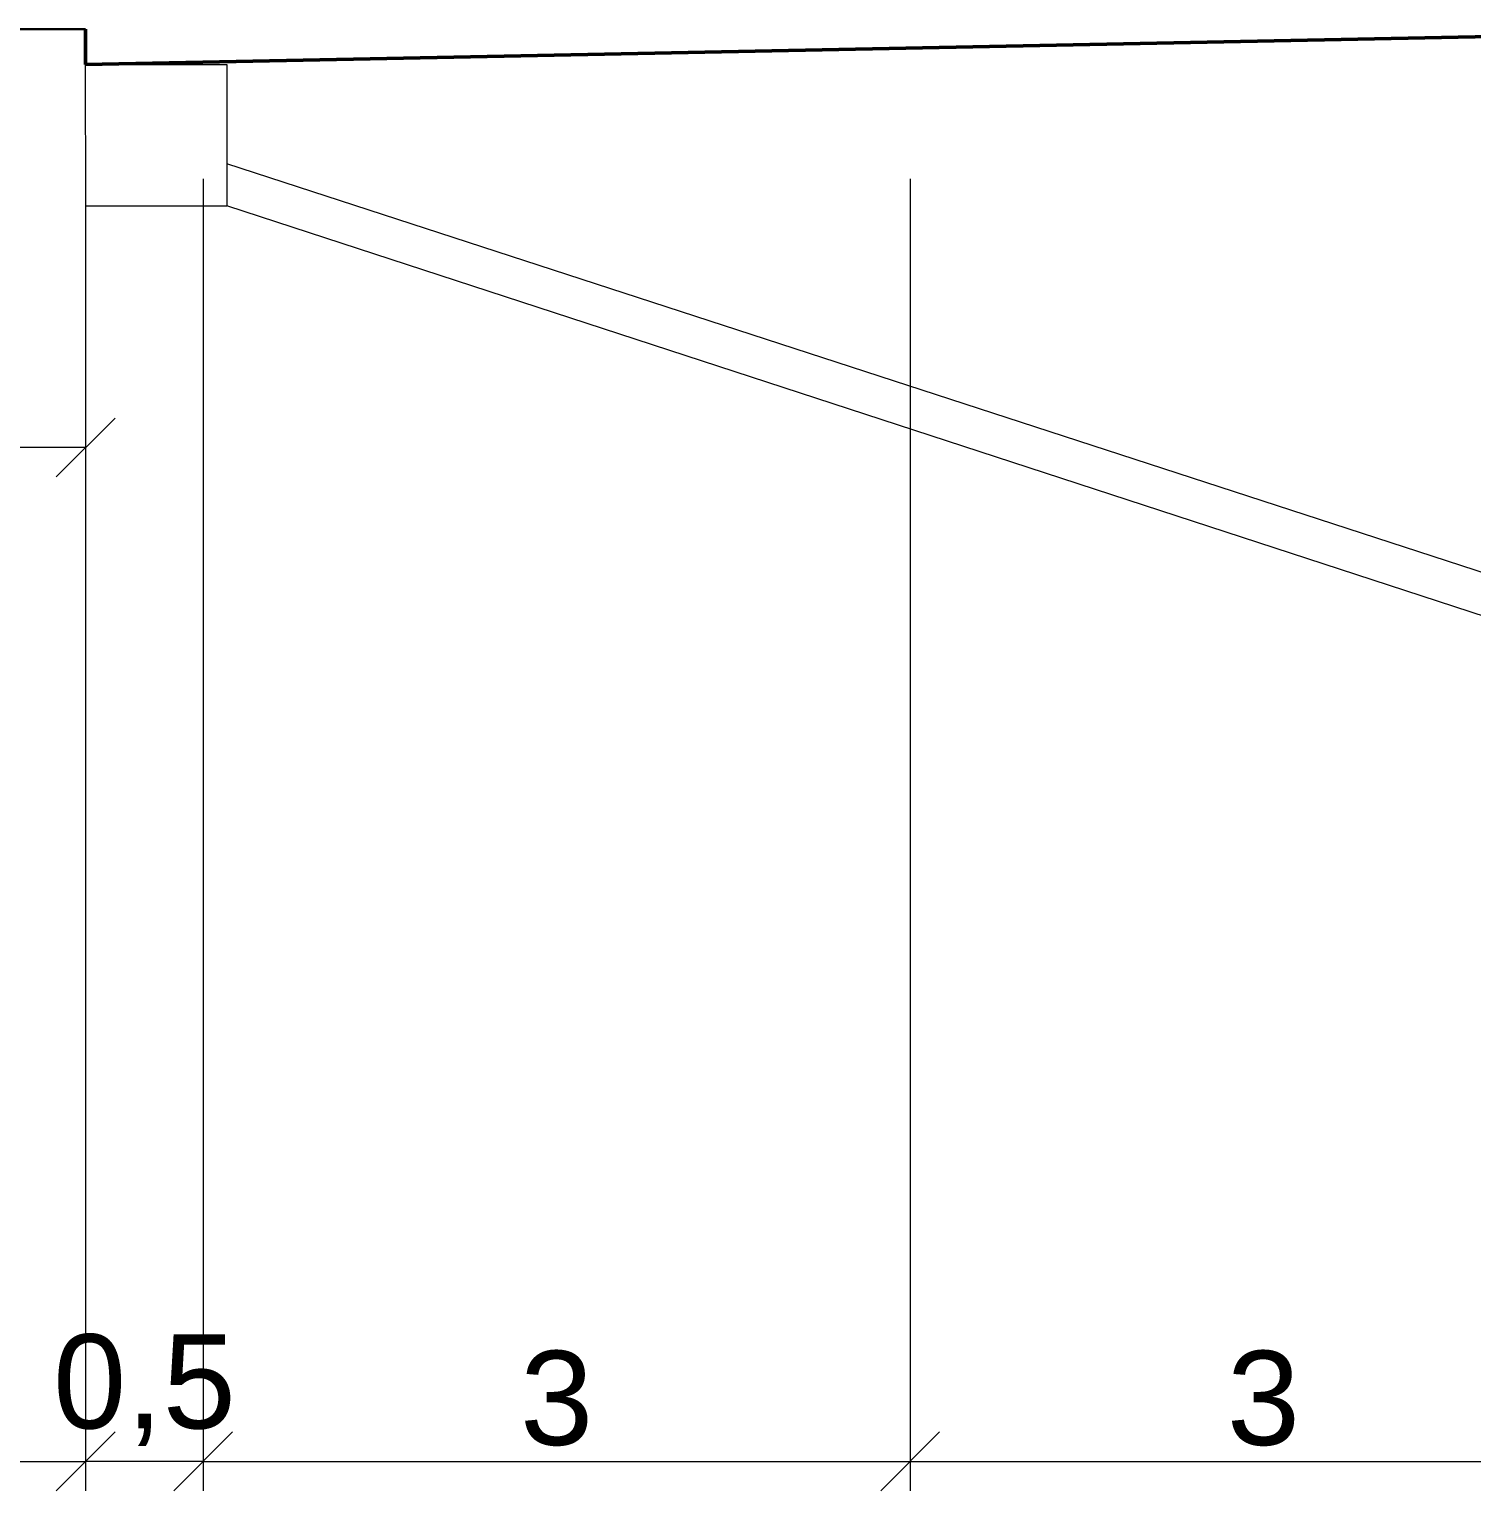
# Model space of a CAD drawing. Header units: millimetres. Extents: x -2123 to 5424, y -1286 to 835.
# Drawn here: x 1667.54 to 1673.67, y 658.2 to 664.42 of the extents above; entities that cross this region are included whole.
import ezdxf

# ---------------------------------------------------------------- set-up
doc = ezdxf.new("R2010")
doc.units = ezdxf.units.MM
doc.layers.get('0').update_dxf_attribs({"lineweight": 15})
for name, color, linetype, lineweight in [('Дор. Розм.', 7, 'Continuous', 50), ('Линия 0.2', 220, 'Continuous', 20), ('Линия 0.3', 160, 'Continuous', 30), ('Линия 0.5', 26, 'Continuous', 50), ('Размер', 94, 'Continuous', 15)]:
    doc.layers.add(name, color=color, linetype=linetype, lineweight=lineweight)
doc.styles.get("Standard").update_dxf_attribs({"font": 'arial.ttf'})
doc.dimstyles.new('М-100', dxfattribs={"dimscale": 100, "dimtxt": 4, "dimasz": 2.5, "dimexe": 1.25, "dimexo": 3, "dimtad": 1, "dimlfac": 0.001, "dimtxsty": 'Standard', "dimblk": 'OBLIQUE', "dimcen": 2.5, "dimadec": 0, "dimazin": 0, "dimtfac": 1, "dimtmove": 0, "dimatfit": 3, "dimldrblk": 'OBLIQUE', "dimfxl": 1.25, "dimlwd": -1, "dimlwe": -1, "dimarcsym": 0})

# ---------------------------------------------------------------- blocks, each defined once
blk = doc.blocks.new('_Oblique')
at = {"color": 0, "linetype": 'ByBlock', "lineweight": -2}
blk.add_line((-0.5, -0.5), (0.5, 0.5), dxfattribs=at)
blk = doc.blocks.new('*D599')
at = {"layer": 'Defpoints', "color": 0, "ltscale": 1000, "transparency": 16777216}
for p in [(29589, 58765.4), (44608.6, 58765.4), (44608.6, 57811.9)]:
    blk.add_point(p, dxfattribs=at)
at = {"layer": 'Размер', "color": 0, "ltscale": 1000, "transparency": 16777216}
for p, q in [((29589, 58465.4), (29589, 57686.9)), ((44608.6, 58465.4), (44608.6, 57686.9)), ((29589, 57811.9), (44608.6, 57811.9))]:
    blk.add_line(p, q, dxfattribs=at)
at = {"layer": 'Размер', "color": 0, "ltscale": 1000, "transparency": 16777216, "xscale": 250, "yscale": 250, "zscale": 250, "rotation": 180}
blk.add_blockref('_Oblique', (29589, 57811.9), dxfattribs=at)
at = {"layer": 'Размер', "color": 0, "ltscale": 1000, "transparency": 16777216, "xscale": 250, "yscale": 250, "zscale": 250}
blk.add_blockref('_Oblique', (44608.6, 57811.9), dxfattribs=at)
at = {"layer": 'Размер', "color": 0, "ltscale": 1000, "transparency": 16777216, "insert": (37098.8, 58078.6), "char_height": 400, "attachment_point": 5}
blk.add_mtext('15', dxfattribs=at)
blk = doc.blocks.new('*D605')
at = {"layer": 'Defpoints', "color": 0, "ltscale": 1000, "transparency": 16777216}
for p in [(24588.1, 64852.4), (29589, 64452.4), (29589, 58765.4)]:
    blk.add_point(p, dxfattribs=at)
at = {"layer": 'Размер', "color": 0, "ltscale": 1000, "transparency": 16777216}
for p, q in [((24588.1, 64552.4), (24588.1, 58640.4)), ((29589, 64152.4), (29589, 58640.4)), ((24588.1, 58765.4), (29589, 58765.4))]:
    blk.add_line(p, q, dxfattribs=at)
at = {"layer": 'Размер', "color": 0, "ltscale": 1000, "transparency": 16777216, "xscale": 250, "yscale": 250, "zscale": 250, "rotation": 180}
blk.add_blockref('_Oblique', (24588.1, 58765.4), dxfattribs=at)
at = {"layer": 'Размер', "color": 0, "ltscale": 1000, "transparency": 16777216, "xscale": 250, "yscale": 250, "zscale": 250}
blk.add_blockref('_Oblique', (29589, 58765.4), dxfattribs=at)
at = {"layer": 'Размер', "color": 0, "ltscale": 1000, "transparency": 16777216, "insert": (27088.5, 59031.3), "char_height": 400, "attachment_point": 5}
blk.add_mtext('5', dxfattribs=at)
blk = doc.blocks.new('*D606')
at = {"layer": 'Defpoints', "color": 0, "ltscale": 1000, "transparency": 16777216}
for p in [(33093.9, 64516.1), (36098.8, 60522), (36098.8, 58765.4)]:
    blk.add_point(p, dxfattribs=at)
at = {"layer": 'Размер', "color": 0, "ltscale": 1000, "transparency": 16777216}
for p, q in [((33093.9, 64216.1), (33093.9, 58640.4)), ((36098.8, 60222), (36098.8, 58640.4)), ((33093.9, 58765.4), (36098.8, 58765.4))]:
    blk.add_line(p, q, dxfattribs=at)
at = {"layer": 'Размер', "color": 0, "ltscale": 1000, "transparency": 16777216, "xscale": 250, "yscale": 250, "zscale": 250, "rotation": 180}
blk.add_blockref('_Oblique', (33093.9, 58765.4), dxfattribs=at)
at = {"layer": 'Размер', "color": 0, "ltscale": 1000, "transparency": 16777216, "xscale": 250, "yscale": 250, "zscale": 250}
blk.add_blockref('_Oblique', (36098.8, 58765.4), dxfattribs=at)
at = {"layer": 'Размер', "color": 0, "ltscale": 1000, "transparency": 16777216, "insert": (34596.3, 59032.3), "char_height": 400, "attachment_point": 5}
blk.add_mtext('3', dxfattribs=at)
blk = doc.blocks.new('*D609')
at = {"layer": 'Defpoints', "color": 0, "ltscale": 1000, "transparency": 16777216}
for p in [(29589, 62673.1), (30089, 62673.1), (29589, 58765.4)]:
    blk.add_point(p, dxfattribs=at)
at = {"layer": 'Размер', "color": 0, "ltscale": 1000, "transparency": 16777216}
for p, q in [((29589, 62373.1), (29589, 58640.4)), ((30089, 62373.1), (30089, 58640.4)), ((30089, 58765.4), (29589, 58765.4))]:
    blk.add_line(p, q, dxfattribs=at)
at = {"layer": 'Размер', "color": 0, "ltscale": 1000, "transparency": 16777216, "xscale": 250, "yscale": 250, "zscale": 250, "rotation": 180}
blk.add_blockref('_Oblique', (29589, 58765.4), dxfattribs=at)
at = {"layer": 'Размер', "color": 0, "ltscale": 1000, "transparency": 16777216, "xscale": 250, "yscale": 250, "zscale": 250}
blk.add_blockref('_Oblique', (30089, 58765.4), dxfattribs=at)
at = {"layer": 'Размер', "color": 0, "ltscale": 1000, "transparency": 16777216, "insert": (29839, 59068.3), "char_height": 400, "attachment_point": 5}
blk.add_mtext('0,5', dxfattribs=at)
blk = doc.blocks.new('*D610')
at = {"layer": 'Defpoints', "color": 0, "ltscale": 1000, "transparency": 16777216}
for p in [(28089, 63552.4), (29589, 63552.4), (28089, 63075)]:
    blk.add_point(p, dxfattribs=at)
at = {"layer": 'Размер', "color": 0, "ltscale": 1000, "transparency": 16777216}
for p, q in [((28089, 63252.4), (28089, 62950)), ((29589, 63252.4), (29589, 62950)), ((29589, 63075), (28089, 63075))]:
    blk.add_line(p, q, dxfattribs=at)
at = {"layer": 'Размер', "color": 0, "ltscale": 1000, "transparency": 16777216, "xscale": 250, "yscale": 250, "zscale": 250, "rotation": 180}
blk.add_blockref('_Oblique', (28089, 63075), dxfattribs=at)
at = {"layer": 'Размер', "color": 0, "ltscale": 1000, "transparency": 16777216, "xscale": 250, "yscale": 250, "zscale": 250}
blk.add_blockref('_Oblique', (29589, 63075), dxfattribs=at)
at = {"layer": 'Размер', "color": 0, "ltscale": 1000, "transparency": 16777216, "insert": (28839, 63377.9), "char_height": 400, "attachment_point": 5}
blk.add_mtext('1,5', dxfattribs=at)
blk = doc.blocks.new('*D616')
at = {"layer": 'Defpoints', "color": 0, "ltscale": 1000, "transparency": 16777216}
for p in [(30089, 64516.1), (33093.9, 60522), (33093.9, 58765.4)]:
    blk.add_point(p, dxfattribs=at)
at = {"layer": 'Размер', "color": 0, "ltscale": 1000, "transparency": 16777216}
for p, q in [((30089, 64216.1), (30089, 58640.4)), ((33093.9, 60222), (33093.9, 58640.4)), ((30089, 58765.4), (33093.9, 58765.4))]:
    blk.add_line(p, q, dxfattribs=at)
at = {"layer": 'Размер', "color": 0, "ltscale": 1000, "transparency": 16777216, "xscale": 250, "yscale": 250, "zscale": 250, "rotation": 180}
blk.add_blockref('_Oblique', (30089, 58765.4), dxfattribs=at)
at = {"layer": 'Размер', "color": 0, "ltscale": 1000, "transparency": 16777216, "xscale": 250, "yscale": 250, "zscale": 250}
blk.add_blockref('_Oblique', (33093.9, 58765.4), dxfattribs=at)
at = {"layer": 'Размер', "color": 0, "ltscale": 1000, "transparency": 16777216, "insert": (31591.4, 59032.3), "char_height": 400, "attachment_point": 5}
blk.add_mtext('3', dxfattribs=at)
blk = doc.blocks.new('1')
blk.add_lwpolyline([(29588.981, 64852.384), (29588.981, 64702.384)])
at = {"layer": 'Линия 0.2', "color": 0, "ltscale": 1000}
for p, q in [((29588.981, 64702.384), (30188.981, 64702.589)), ((29589.186, 64102.384), (29588.981, 64702.384)), ((30188.981, 64702.589), (30188.981, 64102.384)), ((36828.384, 62119.263), (30188.981, 64280.304)), ((29588.981, 64102.384), (30188.981, 64102.384)), ((36735.254, 61963.954), (30188.981, 64102.384))]:
    blk.add_line(p, q, dxfattribs=at)
at = {"layer": 'Линия 0.3', "color": 0, "ltscale": 1000}
for p, q in [((24588.053, 64852.384), (29588.981, 64852.384)), ((29588.981, 64852.384), (29588.981, 64702.384))]:
    blk.add_line(p, q, dxfattribs=at)
at = {"layer": 'Линия 0.5', "color": 0, "ltscale": 1000}
blk.add_line((29588.981, 64702.384), (37098.804, 64852.384), dxfattribs=at)
at = {"layer": 'Размер', "color": 0, "ltscale": 1000}
for base, p1, p2, picture, middle in [((29588.981, 58765.386), (24588.053, 64852.384), (29588.981, 64452.384), '*D605', (27088.517, 59031.297)), ((33093.893, 58765.414), (30088.981, 64516.09), (33093.893, 60521.98), '*D616', (31591.437, 59032.28)), ((36098.804, 58765.4), (33093.893, 64516.076), (36098.804, 60521.966), '*D606', (34596.348, 59032.266)), ((28088.981, 63075.011), (29588.981, 63552.384), (28088.981, 63552.384), '*D610', (28838.981, 63377.893))]:
    dim = blk.add_linear_dim(base=base, p1=p1, p2=p2, angle=0, dimstyle='М-100', dxfattribs=at)
    dim.commit()
    dim.dimension.update_dxf_attribs({"geometry": picture, "text_midpoint": middle})
dim = blk.add_linear_dim(base=(29588.981, 58765.414), p1=(30088.981, 62673.058), p2=(29588.981, 62673.058), angle=0, dimstyle='М-100', dxfattribs=at)
dim.commit()
dim.dimension.update_dxf_attribs({"geometry": '*D609', "text_midpoint": (29838.981, 58765.414), "dimtype": 160})
dim = blk.add_linear_dim(base=(44608.628, 57811.912), p1=(29588.953, 58765.386), p2=(44608.628, 58765.414), text='15', dimstyle='М-100', dxfattribs=at)
dim.commit()
dim.dimension.update_dxf_attribs({"geometry": '*D599', "text_midpoint": (37098.79, 58078.641)})

msp = doc.modelspace()

# ---------------------------------------------------------------- block references
at = {"layer": 'Дор. Розм.', "xscale": 0.001, "yscale": 0.001, "zscale": 0.001}
msp.add_blockref('1', (1638.1873, 599.5636), dxfattribs=at)

doc.saveas('drawing.dxf')
